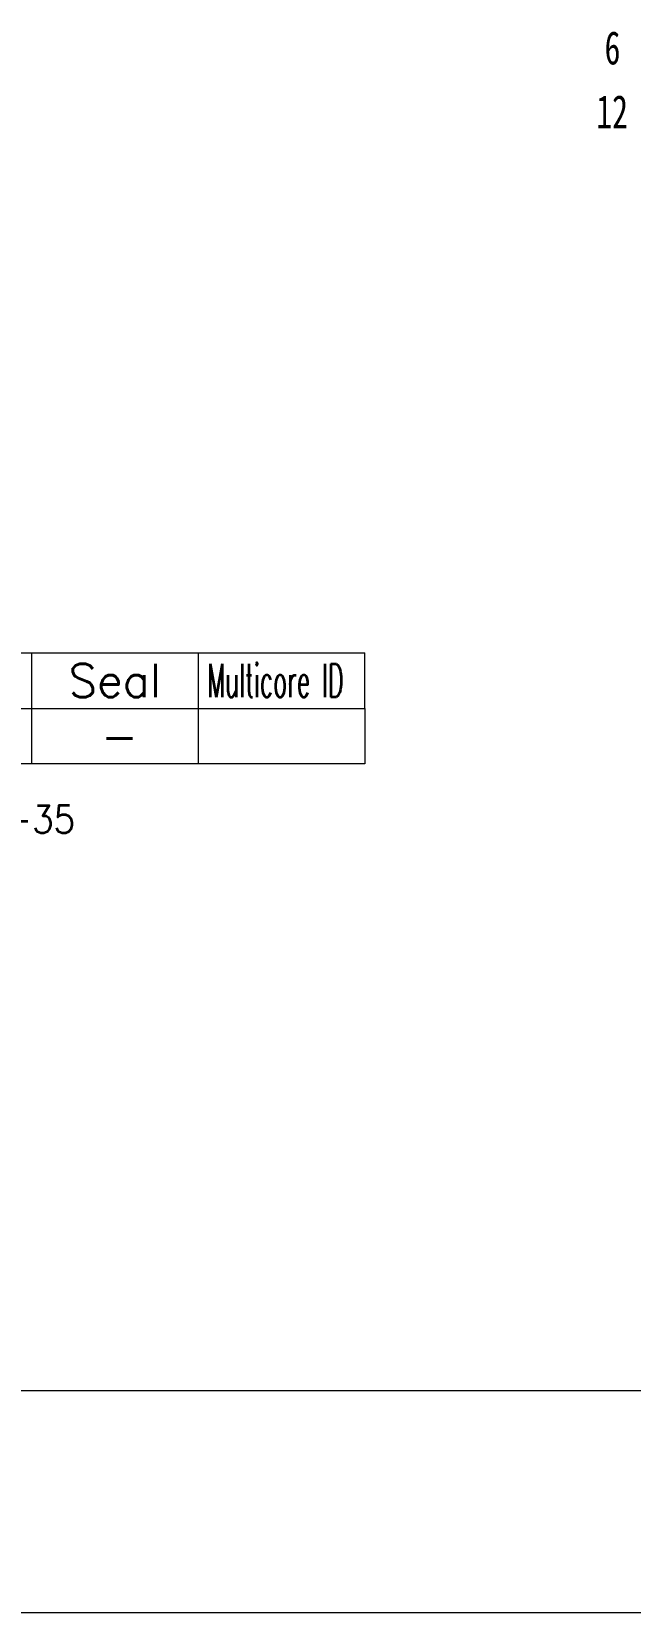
# Model space of a CAD drawing. Header units: inches. Extents: x 47316 to 59086, y 3141 to 11743.
# Drawn here: x 53191.7 to 53245.6, y 9458.1 to 9600.6 of the extents above; entities that cross this region are included whole.
import ezdxf

# ---------------------------------------------------------------- set-up
doc = ezdxf.new("R2010")
doc.units = ezdxf.units.IN
doc.header["$MEASUREMENT"] = 0
doc.styles.add('MtX_FangSong_GB2312', font='')
doc.styles.get("Standard").update_dxf_attribs({"font": ''})
doc.styles.get('MtX_FangSong_GB2312').set_extended_font_data('FangSong_GB2312')
doc.styles.get('Standard').set_extended_font_data('SimSun')

msp = doc.modelspace()

# ---------------------------------------------------------------- linework, layer by layer
at = {"color": 0, "linetype": 'Continuous', "lineweight": 15}
for p, q in [((53139.18, 9544.61), (53221.68, 9544.61)), ((53139.18, 9539.61), (53221.68, 9539.61))]:
    msp.add_line(p, q, dxfattribs=at)
at = {"color": 7, "linetype": 'Continuous', "lineweight": 15}
for p, q in [((53191.68, 9539.61), (53191.68, 9544.61)), ((53206.68, 9539.61), (53206.68, 9544.61)), ((53221.68, 9539.61), (53221.68, 9544.61))]:
    msp.add_line(p, q, dxfattribs=at)
at = {"color": 102, "linetype": 'Continuous', "lineweight": 15}
for p, q in [((53191.68, 9534.61), (53191.68, 9539.61)), ((53206.68, 9534.61), (53206.68, 9539.61))]:
    msp.add_line(p, q, dxfattribs=at)
at = {"color": 0, "lineweight": 15}
for p, q in [((50267.93, 9478.08), (57367.93, 9478.08)), ((50247.93, 9458.08), (57387.93, 9458.08))]:
    msp.add_line(p, q, dxfattribs=at)
at = {"color": 0, "linetype": 'Continuous', "lineweight": 15}
msp.add_lwpolyline([(53139.18, 9534.61), (53139.18, 9539.61), (53221.68, 9539.61), (53221.68, 9534.61)], close=True, dxfattribs=at)

# ---------------------------------------------------------------- texts
at = {"color": 0, "lineweight": 15, "style": 'MtX_FangSong_GB2312', "width": 0.7}
for s, p in [('6', (53243.28, 9597.68)), ('12', (53242.53, 9591.91))]:
    msp.add_text(s, height=3, dxfattribs=at).set_placement(p)
at = {"color": 7, "linetype": 'Continuous', "lineweight": 15, "char_height": 3, "attachment_point": 1}
for s, insert, width in [('\\Fromans.shx;\\W1.0000000000;\\T1.0000000000;\\o\\lSeal', (53194.97, 9543.61), 9.2857), ('\\Fromans.shx;\\W0.5185185185;\\T1.0000000000;\\o\\lMulticore ID', (53207.48, 9543.61), 14)]:
    msp.add_mtext(s, dxfattribs=dict(at, insert=insert, width=width))
at = {"color": 140, "linetype": 'Continuous', "lineweight": 15, "insert": (53197.9, 9538.61), "char_height": 3, "width": 3.7143, "attachment_point": 1}
msp.add_mtext('\\Fromans.shx;\\W1.0000000000;\\T1.0000000000;\\o\\l-', dxfattribs=at)
at = {"color": 42, "linetype": 'Continuous', "lineweight": 15, "insert": (53159.11, 9530.86), "char_height": 2.5, "width": 42.6429, "attachment_point": 1}
msp.add_mtext('\\Fromans.shx;\\W0.9000000000;\\T1.0000000000;\\o\\l : 1 : K032944D-8-35', dxfattribs=at)

doc.saveas('drawing.dxf')
